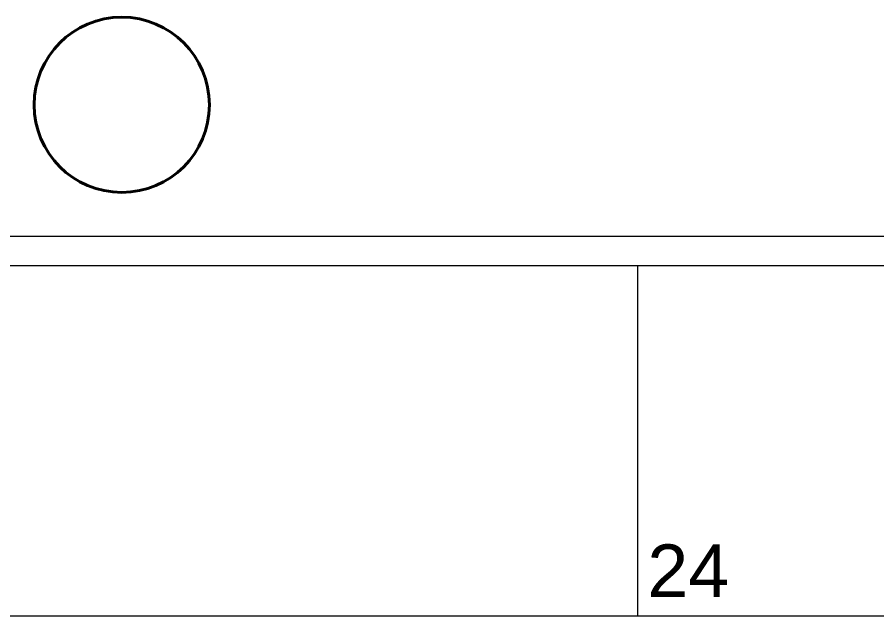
# Model space of a CAD drawing. Header units: inches. Extents: x 13 to 261, y -112 to -47.
# Drawn here: x 218.67 to 224.56, y -88.33 to -84.23 of the extents above; entities that cross this region are included whole.
import ezdxf

# ---------------------------------------------------------------- set-up
doc = ezdxf.new("R2010")
doc.units = ezdxf.units.IN
doc.header["$MEASUREMENT"] = 0
for name, color, linetype, lineweight in [('BANQUETA', 2, 'Continuous', 18), ('CAJONES', 3, 'Continuous', 20), ('COLUMNAS', 20, 'Continuous', 40), ('TEXTOS', 124, 'Continuous', 30)]:
    doc.layers.add(name, color=color, linetype=linetype, lineweight=lineweight)
doc.styles.add('TEXTOS', font='ARIALUNI.TTF', dxfattribs={"height": 0.36})

msp = doc.modelspace()

# ---------------------------------------------------------------- linework, layer by layer
at = {"layer": 'BANQUETA'}
msp.add_line((168.5648, -85.7268), (249.7834, -85.7268), dxfattribs=at)
at = {"layer": 'CAJONES'}
for p, q in [((187.9195, -85.9268), (227.9195, -85.9268)), ((222.9195, -85.9268), (222.9195, -88.3268)), ((187.9195, -88.3268), (227.9195, -88.3268))]:
    msp.add_line(p, q, dxfattribs=at)
at = {"layer": 'COLUMNAS'}
msp.add_circle((219.3902, -84.8268), 0.6, dxfattribs=at)

# ---------------------------------------------------------------- texts
at = {"layer": 'TEXTOS', "style": 'TEXTOS'}
msp.add_text('24', height=0.36, dxfattribs=at).set_placement((222.9877, -88.198))

doc.saveas('drawing.dxf')
